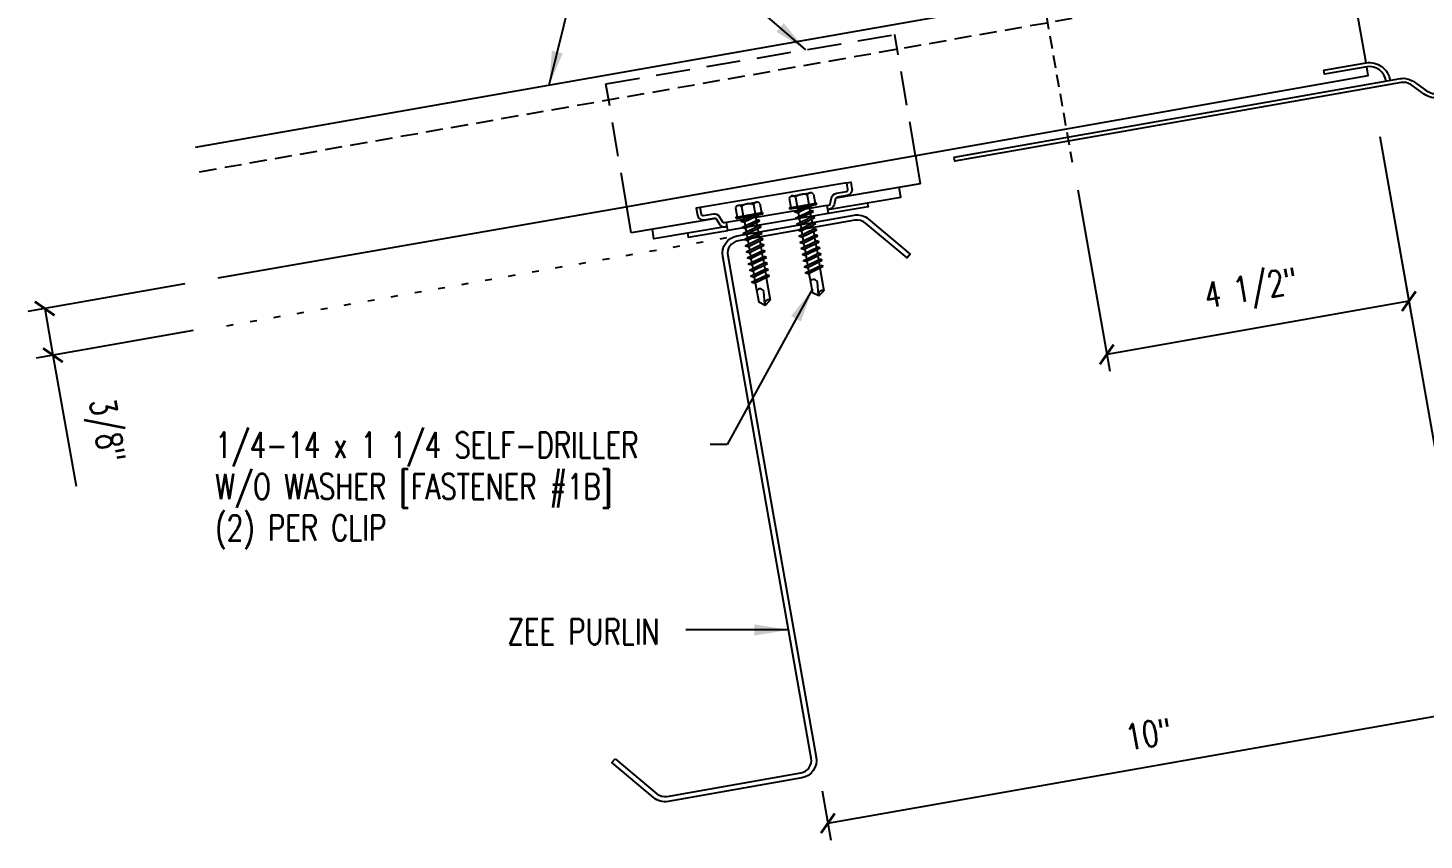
# Model space of a CAD drawing. Header units: inches. Extents: x -1 to 190, y 4 to 107.
# Drawn here: x 2.42 to 22.9, y 3.98 to 15.9 of the extents above; entities that cross this region are included whole.
import ezdxf

# ---------------------------------------------------------------- set-up
doc = ezdxf.new("R2010")
doc.units = ezdxf.units.IN
doc.header["$MEASUREMENT"] = 0
for name, pattern in [('DOT', [0.25, 0, -0.25]), ('HIDDEN', [0.375, 0.25, -0.125]), ('HIDDEN2', [0.1875, 0.125, -0.0625])]:
    doc.linetypes.add(name, pattern=pattern)
for name, color, linetype in [('clip', 5, 'Continuous'), ('DIM', 2, 'Continuous'), ('FASTENER', 9, 'Continuous'), ('PANEL', 11, 'Continuous'), ('STLA', 10, 'Continuous'), ('TEXT', 2, 'Continuous')]:
    doc.layers.add(name, color=color, linetype=linetype)
doc.styles.add('TEXT', font='SIMPLEX', dxfattribs={"width": 0.75, "height": 6})
doc.styles.add('TEXT1', font='ROMANS.shx', dxfattribs={"width": 0.75, "height": 0.375})
doc.dimstyles.new('DETAIL', dxfattribs={"dimscale": 4, "dimtxt": 0.375, "dimasz": 0.0625, "dimexe": 0.0625, "dimexo": 0.125, "dimgap": 0.0625, "dimtad": 1, "dimdec": 4, "dimzin": 3, "dimdsep": 46, "dimlunit": 4, "dimtxsty": 'TEXT1', "dimblk": 'ARCHTICK', "dimcen": 0.0625, "dimclrd": 7, "dimclre": 7, "dimclrt": 2, "dimadec": 0, "dimazin": 0, "dimtfac": 0.59375, "dimtdec": 4, "dimtmove": 0, "dimatfit": 3, "dimfxl": 0, "dimfrac": 2, "dimtolj": 1, "dimtzin": 3, "dimarcsym": 0})
doc.dimstyles.new('DETAIL$7', dxfattribs={"dimscale": 4, "dimtxt": 6, "dimasz": 0.125, "dimexe": 0.0625, "dimexo": 0.125, "dimgap": 0.0625, "dimtad": 1, "dimdec": 5, "dimzin": 3, "dimdsep": 46, "dimlunit": 4, "dimtxsty": 'TEXT', "dimblk": 'ARCHTICK', "dimcen": 0.0625, "dimclrd": 7, "dimclre": 7, "dimclrt": 2, "dimadec": 0, "dimazin": 0, "dimtfac": 0.666667, "dimtdec": 5, "dimtmove": 0, "dimatfit": 3, "dimfxl": 0, "dimfrac": 2, "dimtolj": 1, "dimtzin": 3, "dimarcsym": 0})

# ---------------------------------------------------------------- blocks, each defined once
blk = doc.blocks.new('MB_PESBL')
blk.add_lwpolyline([(0.244, -0.128, 0.409426), (0, 0.128), (-0.628, 0.128), (-0.628, 0.187), (0, 0.187, -0.414518), (0.303, -0.128)], format="xyb")
blk.add_lwpolyline([(1.5, -0.503), (0.977, -0.503, -0.198912), (0.76, -0.413), (0.59, -0.242, 0.198912), (0.457, -0.188), (-6.19, -0.188), (-6.19, -0.128), (0.457, -0.128, -0.198912), (0.632, -0.2), (0.803, -0.37, 0.198912), (0.977, -0.443), (1.5, -0.443)], format="xyb", close=True)
blk = doc.blocks.new('_ArchTick')
at = {"color": 0, "linetype": 'ByBlock', "const_width": 0.15}
blk.add_lwpolyline([(-0.5, -0.5), (0.5, 0.5)], dxfattribs=at)
blk = doc.blocks.new('*D15')
at = {"color": 7, "lineweight": -2}
for p, q in [((22.253, 14.307), (22.722, 11.643)), ((17.821, 13.526), (18.291, 10.862)), ((22.679, 11.889), (18.247, 11.108))]:
    blk.add_line(p, q, dxfattribs=at)
at = {"layer": 'DEFPOINTS', "color": 0}
for p in [(22.166, 14.8), (17.734, 14.018), (18.247, 11.108)]:
    blk.add_point(p, dxfattribs=at)
at = {"color": 7, "lineweight": -2, "xscale": 0.25, "yscale": 0.25, "zscale": 0.25}
for p, rotation in [((22.679, 11.889), 10.00000000000028), ((18.247, 11.108), 190.0000000000003)]:
    blk.add_blockref('_ArchTick', p, dxfattribs=dict(at, rotation=rotation))
at = {"color": 2, "insert": (20.37, 12.026), "char_height": 0.375, "attachment_point": 5, "rotation": 10, "style": 'TEXT1'}
blk.add_mtext('\\A1;4 1/2"', dxfattribs=at)
blk = doc.blocks.new('*D16')
at = {"color": 7, "lineweight": -2}
for p, q in [((22.253, 14.307), (23.776, 5.669)), ((14.155, 4.227), (23.732, 5.915)), ((14.071, 4.704), (14.198, 3.98))]:
    blk.add_line(p, q, dxfattribs=at)
at = {"layer": 'DEFPOINTS', "color": 0}
for p in [(22.166, 14.8), (23.732, 5.915), (13.984, 5.196)]:
    blk.add_point(p, dxfattribs=at)
at = {"color": 7, "lineweight": -2, "xscale": 0.25, "yscale": 0.25, "zscale": 0.25}
for p, rotation in [((23.732, 5.915), 10.00000000000001), ((14.155, 4.227), 190)]:
    blk.add_blockref('_ArchTick', p, dxfattribs=dict(at, rotation=rotation))
at = {"color": 2, "insert": (18.861, 5.537), "char_height": 0.375, "attachment_point": 5, "rotation": 10, "style": 'TEXT1'}
blk.add_mtext('\\A1;10"', dxfattribs=at)
blk = doc.blocks.new('*D17')
at = {"color": 7, "lineweight": -2}
for p, q in [((4.719, 12.144), (2.419, 11.739)), ((2.665, 11.782), (2.786, 11.097)), ((4.843, 11.46), (2.54, 11.054)), ((2.786, 11.097), (3.125, 9.176))]:
    blk.add_line(p, q, dxfattribs=at)
at = {"layer": 'DEFPOINTS', "color": 0}
for p in [(5.212, 12.231), (5.336, 11.547), (2.786, 11.097)]:
    blk.add_point(p, dxfattribs=at)
at = {"color": 7, "lineweight": -2, "xscale": 0.25, "yscale": 0.25, "zscale": 0.25}
for p, rotation in [((2.665, 11.782), 99.99999999999933), ((2.786, 11.097), 279.9999999999994)]:
    blk.add_blockref('_ArchTick', p, dxfattribs=dict(at, rotation=rotation))
at = {"color": 2, "insert": (3.526, 9.983), "char_height": 0.375, "attachment_point": 5, "rotation": 280, "style": 'TEXT1'}
blk.add_mtext('\\A1;3/8"', dxfattribs=at)
blk = doc.blocks.new('sd21')
at = {"layer": 'FASTENER'}
for p, q in [((-0.135, 0.22), (0.135, 0.22)), ((-0.193, 0.055), (0.193, 0.055)), ((-0.193, 0.037), (0.193, 0.037)), ((-0.181, 0.194), (-0.181, 0.055)), ((-0.181, 0.055), (0.181, 0.055)), ((-0.139, -0.016), (0.046, 0.037)), ((-0.104, -0.036), (0.139, 0.033)), ((-0.089, 0.194), (-0.089, 0.055)), ((-0.086, 0.037), (0.086, 0.037)), ((-0.086, 0.037), (-0.086, -0.001)), ((0.086, 0.037), (0.133, 0.037)), ((0.086, 0.018), (0.086, -0.042)), ((0.089, 0.194), (0.089, 0.055)), ((0.139, 0.033), (0.133, 0.037)), ((0.181, 0.194), (0.181, 0.055)), ((-0.104, -0.036), (-0.139, -0.016)), ((-0.139, -0.107), (0.104, -0.038)), ((-0.104, -0.127), (-0.139, -0.107)), ((-0.139, -0.198), (0.104, -0.128)), ((-0.104, -0.218), (-0.139, -0.198)), ((-0.104, -0.127), (0.139, -0.058)), ((-0.104, -0.218), (0.139, -0.149)), ((-0.086, -0.031), (-0.086, -0.092)), ((-0.086, -0.122), (-0.086, -0.183)), ((0.086, -0.073), (0.086, -0.133)), ((0.086, -0.164), (0.086, -0.224)), ((0.139, -0.058), (0.104, -0.038)), ((0.139, -0.149), (0.104, -0.128)), ((-0.139, -0.289), (0.104, -0.219)), ((-0.104, -0.309), (-0.139, -0.289)), ((-0.139, -0.38), (0.104, -0.31)), ((-0.104, -0.4), (-0.139, -0.38)), ((-0.139, -0.47), (0.104, -0.401)), ((-0.104, -0.309), (0.139, -0.239)), ((-0.104, -0.4), (0.139, -0.33)), ((-0.086, -0.213), (-0.086, -0.274)), ((-0.086, -0.304), (-0.086, -0.364)), ((-0.086, -0.395), (-0.086, -0.455)), ((0.086, -0.255), (0.086, -0.315)), ((0.086, -0.345), (0.086, -0.406)), ((0.139, -0.239), (0.104, -0.219)), ((0.139, -0.33), (0.104, -0.31)), ((0.139, -0.421), (0.104, -0.401)), ((-0.104, -0.491), (-0.139, -0.47)), ((-0.139, -0.561), (0.104, -0.492)), ((-0.104, -0.581), (-0.139, -0.561)), ((-0.139, -0.652), (0.104, -0.583)), ((-0.104, -0.491), (0.139, -0.421)), ((-0.104, -0.581), (0.139, -0.512)), ((-0.104, -0.672), (0.139, -0.603)), ((-0.086, -0.486), (-0.086, -0.546)), ((-0.086, -0.577), (-0.086, -0.637)), ((0.086, -0.436), (0.086, -0.497)), ((0.086, -0.527), (0.086, -0.588)), ((0.139, -0.512), (0.104, -0.492)), ((0.139, -0.603), (0.104, -0.583)), ((-0.104, -0.672), (-0.139, -0.652)), ((-0.139, -0.743), (0.104, -0.674)), ((-0.104, -0.763), (-0.139, -0.743)), ((-0.139, -0.834), (0.104, -0.765)), ((-0.104, -0.763), (0.139, -0.694)), ((-0.104, -0.854), (0.139, -0.785)), ((-0.086, -0.667), (-0.086, -0.728)), ((-0.086, -0.758), (-0.086, -0.819)), ((0.086, -0.618), (0.086, -0.679)), ((0.086, -0.709), (0.086, -0.77)), ((0.086, -0.8), (0.086, -0.861)), ((0.139, -0.694), (0.104, -0.674)), ((0.139, -0.785), (0.104, -0.765)), ((-0.104, -0.854), (-0.139, -0.834)), ((-0.139, -0.925), (0.104, -0.856)), ((-0.104, -0.945), (-0.139, -0.925)), ((-0.104, -0.945), (0.139, -0.876)), ((-0.086, -0.849), (-0.086, -0.91)), ((-0.086, -0.94), (-0.086, -1.232)), ((0.086, -0.891), (0.086, -1.232)), ((0.139, -0.876), (0.104, -0.856)), ((-0.002, -1.277), (0.014, -1.091)), ((0, -1.293), (-0.086, -1.232)), ((0, -1.293), (0.086, -1.232))]:
    blk.add_line(p, q, dxfattribs=at)
for centre, radius, start, end in [((-0.135, 0.168), 0.0527, 29.8754, 150.1246), ((0, 0.056), 0.164, 56.9974, 123.0026), ((0.135, 0.168), 0.0527, 29.8754, 150.1246), ((-0.193, 0.046), 0.00894, 90, 270), ((0.193, 0.046), 0.00894, 270, 90), ((-0.046, -1.102), 0.0615, 11.1445, 130.906), ((0.054, -1.278), 0.0563, 55.4585, 194.8454)]:
    blk.add_arc(centre, radius, start, end, dxfattribs=at)
blk = doc.blocks.new('A$C612A22A5')
at = {"layer": 'clip'}
for points in [[(-1.376, 0.083), (-1.376, 0.023), (-0.789, 0.023), (-0.789, 0.143), (-0.814, 0.143, -0.303371), (-0.838, 0.159), (-0.873, 0.244, 0.30332), (-0.953, 0.297), (-1.103, 0.297, -0.41421), (-1.129, 0.323), (-1.129, 0.423), (-1.189, 0.423), (-1.189, 0.323, 0.414221), (-1.103, 0.237), (-0.953, 0.237, -0.303367), (-0.929, 0.221), (-0.894, 0.136, 0.30332), (-0.814, 0.083), (-0.789, 0.083), (-1.876, 0.083), (-1.876, 0.227)], [(1.299, 0.083), (1.299, 0.023), (0.711, 0.023), (0.711, 0.143), (0.736, 0.143, 0.303371), (0.76, 0.159), (0.795, 0.244, -0.30332), (0.875, 0.297), (1.025, 0.297, 0.41421), (1.051, 0.323), (1.051, 0.423), (1.111, 0.423), (1.111, 0.323, -0.414221), (1.025, 0.237), (0.875, 0.237, 0.303367), (0.851, 0.221), (0.816, 0.136, -0.30332), (0.736, 0.083), (0.711, 0.083), (1.799, 0.083), (1.799, 0.227)]]:
    blk.add_lwpolyline(points, format="xyb", dxfattribs=at)
for points in [[(1.051, 0.423), (-1.129, 0.423)], [(0.711, 0.143), (-0.789, 0.143)], [(-0.439, 0.023), (-0.789, 0.023)], [(0.361, 0.023), (-0.439, 0.023)], [(0.711, 0.023), (0.361, 0.023)]]:
    blk.add_lwpolyline(points, dxfattribs=at)
blk = doc.blocks.new('FD-F1B')
at = {"layer": 'TEXT', "style": 'TEXT1', "width": 0.75}
for s, p in [('1/4-14 x 1 1/4 SELF-DRILLER', (0.0047, -0.0408)), ('W/O WASHER [FASTENER #1B]', (0.0047, -0.1926))]:
    blk.add_text(s, height=0.09375, dxfattribs=at).set_placement(p)
blk.add_attdef('(QUANTITY)', (0.0047, -0.3444), '', height=0.0938, dxfattribs=at)

msp = doc.modelspace()

# ---------------------------------------------------------------- linework, layer by layer
at = {"layer": 'clip', "linetype": 'HIDDEN', "ltscale": 2}
for p, q in [((10.89899, 15.08104), (15.13811, 15.80211)), ((15.43981, 14.02842), (15.13811, 15.80211)), ((11.20552, 13.27902), (10.89899, 15.08104))]:
    msp.add_line(p, q, dxfattribs=at)
at = {"layer": 'clip'}
for p, q in [((15.43981, 14.02842), (15.51038, 13.61354)), ((15.51038, 13.61354), (14.27197, 13.40289)), ((11.27127, 12.89248), (11.20552, 13.27902)), ((12.50968, 13.10313), (11.27127, 12.89248))]:
    msp.add_line(p, q, dxfattribs=at)
at = {"layer": 'DIM', "linetype": 'DOT'}
msp.add_line((5.3357, 11.52866), (12.82489, 12.8492), dxfattribs=at)
at = {"layer": 'FASTENER', "color": 8, "linetype": 'HIDDEN', "ltscale": 0.75}
msp.add_line((16.86184, 18.89924), (17.73789, 13.93093), dxfattribs=at)
at = {"layer": 'PANEL', "color": 8, "linetype": 'HIDDEN2', "ltscale": 2}
msp.add_line((4.93698, 13.7899), (21.80885, 16.75781), dxfattribs=at)
at = {"layer": 'PANEL'}
for points in [[(22.05025, 15.38877), (21.74593, 17.11465), (4.87406, 14.14674)], [(11.19088, 13.27643), (22.08281, 15.20412), (22.06064, 15.32988)], [(5.21181, 12.23122), (11.19088, 13.27643)]]:
    msp.add_lwpolyline(points, dxfattribs=at)
at = {"layer": 'STLA'}
msp.add_lwpolyline([(11.03377, 5.17436), (11.64486, 4.66158, 0.22169466), (11.79795, 4.62057), (13.75824, 4.96622, 0.41421356), (13.91033, 5.18343), (13.26127, 8.86444), (12.61221, 12.54546, -0.41421356), (12.82489, 12.8492), (14.53899, 13.15145, -0.22169466), (14.75306, 13.09409), (15.36415, 12.58131), (15.31614, 12.52409), (14.70504, 13.03686, 0.22169466), (14.55196, 13.07788), (12.83787, 12.77564, 0.41421356), (12.68577, 12.55843), (13.33484, 8.87741), (13.9839, 5.1964, -0.41421356), (13.77121, 4.89265), (11.81092, 4.547, -0.22169466), (11.59685, 4.60436), (10.98575, 5.11713)], format="xyb", close=True, dxfattribs=at)

# ---------------------------------------------------------------- block references
at = {"layer": 'clip', "color": 54, "rotation": 9.65354016239524}
msp.add_blockref('A$C612A22A5', (13.46736, 13.03525), dxfattribs=at)
at = {"layer": 'FASTENER', "rotation": 9.999999999999977}
for p in [(13.01139, 13.1016), (13.79952, 13.24011)]:
    msp.add_blockref('sd21', p, dxfattribs=at)
at = {"layer": 'STLA', "rotation": 9.999999999999964}
msp.add_blockref('MB_PESBL', (22.08281, 15.20412), dxfattribs=at)
at = {"layer": 'TEXT', "xscale": 4, "yscale": 4, "zscale": 4}
msp.add_blockref('FD-F1B', (5.14747, 9.75347), dxfattribs=at).add_auto_attribs({'(QUANTITY)': '(2) PER CLIP'})

# ---------------------------------------------------------------- texts
at = {"layer": 'TEXT', "style": 'TEXT1', "width": 0.75}
msp.add_text('ZEE PURLIN', height=0.375, dxfattribs=at).set_placement((9.45321, 6.85285))

# ---------------------------------------------------------------- dimensions: what is measured, and where the dimension line sits
dim = msp.add_linear_dim(base=(23.73243, 5.91531), p1=(13.9839, 5.1964), p2=(22.16584, 14.79989), angle=10, text='10"', dimstyle='DETAIL')
dim.commit()
dim.dimension.update_dxf_attribs({"geometry": '*D16', "text_midpoint": (18.8615, 5.53695)})
dim = msp.add_aligned_dim(p1=(22.16584, 14.79989), p2=(17.73421, 14.01848), distance=2.95553, dimstyle='DETAIL')
dim.commit()
dim.dimension.update_dxf_attribs({"geometry": '*D15', "text_midpoint": (20.37022, 12.02614)})
dim = msp.add_linear_dim(base=(2.78585, 11.09714), p1=(5.21181, 12.23122), p2=(5.33585, 11.54677), angle=280, text='3/8"', dimstyle='DETAIL')
dim.commit()
dim.dimension.update_dxf_attribs({"geometry": '*D17', "text_midpoint": (2.99865, 9.89031), "dimtype": 160})

# ---------------------------------------------------------------- leaders
for points in [[(13.8319, 15.57992), (10.80349, 18.19276), (10.55675, 18.19276)], [(10.06647, 15.06013), (10.49403, 16.80588), (10.22012, 16.80588)], [(13.92854, 12.06872), (12.67747, 9.78557), (12.42778, 9.78557)], [(13.57861, 7.06472), (12.26446, 7.06472), (12.07089, 7.06472)]]:
    msp.add_leader(points, dimstyle='DETAIL$7')

doc.saveas('drawing.dxf')
